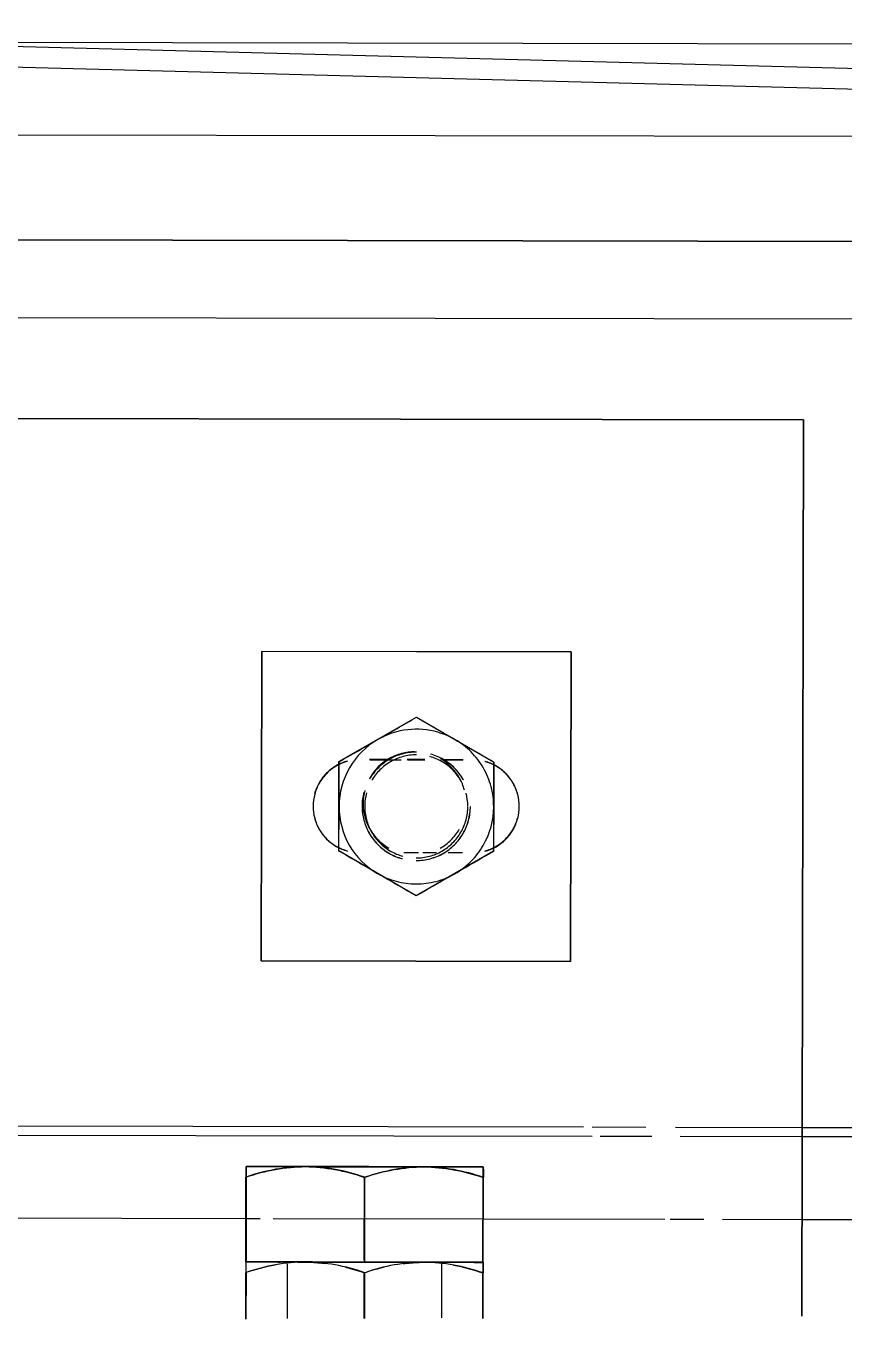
# Model space of a CAD drawing. Header units: metres. Extents: x -354 to -91, y 3 to 562.
# Drawn here: x -227.7477 to -227.589, y 509.6353 to 509.886 of the extents above; entities that cross this region are included whole.
import ezdxf

# ---------------------------------------------------------------- set-up
doc = ezdxf.new("R2010")
doc.units = ezdxf.units.M
doc.layers.add('A-GENM', color=7, linetype='Continuous', lineweight=25)

# ---------------------------------------------------------------- blocks, each defined once
blk = doc.blocks.new('T2DPAA-T2D-C3S-RW-M2D-100010_dwg-40802999-DRG-2873034 - CONSTRUCTION SEQUENCE STAGE A8')
at = {"color": 254, "lineweight": 25, "true_color": 0xd0d0d0}
for p, q in [((25.94365, -636.22733), (25.90821, -636.09301)), ((25.94661, -636.23854), (25.94405, -636.22884)), ((25.95406, -636.26675), (25.94802, -636.24388)), ((26.14293, -636.98256), (25.95406, -636.26675))]:
    blk.add_line(p, q, dxfattribs=at)
blk = doc.blocks.new('T2DPAA-T2D-PWC-RW-M2D-100010_RoadDesign_rvt-1-DRG-2873034 - CONSTRUCTION SEQUENCE STAGE A8')
at = {"color": 254, "lineweight": 25, "true_color": 0xd0d0d0, "rotation": 75.11694444444437}
blk.add_blockref('T2DPAA-T2D-C3S-RW-M2D-100010_dwg-40802999-DRG-2873034 - CONSTRUCTION SEQUENCE STAGE A8', (-1722.33704, 648.01046), dxfattribs=at)
blk = doc.blocks.new('T2D Feature Wall Adaptive V6 - 1_320 Slope-67396016-DRG-2873034 - CONSTRUCTION SEQUENCE STAGE A8')
at = {"layer": 'A-GENM', "color": 253, "true_color": 0xa3a3a3}
for p, q in [((-0.21781, 0.03065), (-0.21786, -1.03371)), ((-0.00785, -0.84868), (-0.00781, -0.10837)), ((0.01, -0.84868), (0.01, -0.10837)), ((-0.2, -1.07983), (-0.2, -0.46519)), ((-0.00785, -0.87328), (-0.00785, -0.84868)), ((0.01, -0.86411), (0.01, -0.84868)), ((0.01, -0.87426), (0.01, -0.86772)), ((0.01, -0.91052), (0.01, -0.87528)), ((-0.00785, -0.88946), (-0.00785, -0.87903)), ((-0.00786, -1.02837), (-0.00785, -0.89109)), ((0.01, -0.95128), (0.01, -0.91052)), ((0.01, -0.95652), (0.01, -0.95383)), ((0.01, -1.02837), (0.01, -0.95652))]:
    blk.add_line(p, q, dxfattribs=at)
blk = doc.blocks.new('Adaptive point Fascia Panel Bracket - Type T04-V4-DRG-2873034 - CONSTRUCTION SEQUENCE STAGE A8')
at = {"layer": 'A-GENM', "color": 253, "true_color": 0xa3a3a3}
for p, q in [((-1100.74927, 509.80961), (-1100.98079, 509.81002)), ((-1100.74924, 509.80956), (-1100.98079, 509.80997)), ((-1100.74958, 509.63588), (-1100.74927, 509.80956)), ((-1100.74924, 509.80956), (-1100.74955, 509.63588)), ((-1100.74927, 509.80961), (-1100.74924, 509.80956)), ((-1100.85443, 509.70474), (-1100.85432, 509.76473)), ((-1100.85432, 509.76473), (-1100.85443, 509.70473)), ((-1100.85432, 509.76474), (-1100.79432, 509.76464)), ((-1100.85432, 509.76474), (-1100.85432, 509.76473)), ((-1100.79432, 509.76463), (-1100.85432, 509.76473)), ((-1100.79432, 509.76463), (-1100.79443, 509.70464)), ((-1100.79443, 509.70463), (-1100.79432, 509.76463)), ((-1100.79432, 509.76464), (-1100.79432, 509.76463)), ((-1100.83936, 509.74337), (-1100.82434, 509.752)), ((-1100.82434, 509.752), (-1100.80936, 509.74331)), ((-1100.82434, 509.752), (-1100.82432, 509.75197)), ((-1100.83939, 509.72605), (-1100.83936, 509.74337)), ((-1100.83936, 509.74337), (-1100.83934, 509.74333)), ((-1100.82961, 509.74375), (-1100.83342, 509.74376)), ((-1100.83337, 509.74371), (-1100.82972, 509.7437)), ((-1100.82972, 509.7437), (-1100.82732, 509.7437)), ((-1100.82268, 509.74374), (-1100.82616, 509.74374)), ((-1100.8261, 509.74369), (-1100.8227, 509.74369)), ((-1100.8153, 509.74372), (-1100.81911, 509.74373)), ((-1100.819, 509.74368), (-1100.81535, 509.74367)), ((-1100.80936, 509.74331), (-1100.80939, 509.72599)), ((-1100.80936, 509.74331), (-1100.80934, 509.74328)), ((-1100.81566, 509.73959), (-1100.81598, 509.74016)), ((-1100.8334, 509.73034), (-1100.83308, 509.72977)), ((-1100.8244, 509.71736), (-1100.83939, 509.72605)), ((-1100.83937, 509.72601), (-1100.83939, 509.72605)), ((-1100.80939, 509.72599), (-1100.8244, 509.71736)), ((-1100.80939, 509.72599), (-1100.80937, 509.72596)), ((-1100.824, 509.72569), (-1100.82676, 509.72569)), ((-1100.82675, 509.72574), (-1100.82396, 509.72574)), ((-1100.82062, 509.72568), (-1100.82307, 509.72569)), ((-1100.82301, 509.72574), (-1100.82043, 509.72573)), ((-1100.8154, 509.72567), (-1100.81819, 509.72568)), ((-1100.81817, 509.72573), (-1100.81545, 509.72572)), ((-1100.8244, 509.71736), (-1100.82438, 509.71733)), ((-1100.79443, 509.70464), (-1100.85443, 509.70474)), ((-1100.85443, 509.70473), (-1100.85443, 509.70474)), ((-1100.85443, 509.70473), (-1100.79443, 509.70463)), ((-1100.79443, 509.70464), (-1100.79443, 509.70463)), ((-1100.85743, 509.64637), (-1100.8574, 509.66281)), ((-1100.85735, 509.66282), (-1100.85738, 509.64637)), ((-1100.83445, 509.64663), (-1100.83442, 509.66276)), ((-1100.83435, 509.64634), (-1100.83433, 509.66278)), ((-1100.81143, 509.64629), (-1100.8114, 509.66273)), ((-1100.81138, 509.64629), (-1100.81135, 509.66274)), ((-1100.85738, 509.64637), (-1100.85743, 509.64636)), ((-1100.83435, 509.64634), (-1100.85738, 509.64637)), ((-1100.85738, 509.64636), (-1100.8494, 509.64635)), ((-1100.8494, 509.64603), (-1100.84942, 509.63538)), ((-1100.84738, 509.64634), (-1100.84503, 509.64634)), ((-1100.84499, 509.64634), (-1100.84192, 509.64633)), ((-1100.84188, 509.64633), (-1100.83831, 509.64633)), ((-1100.83826, 509.64632), (-1100.83445, 509.64632)), ((-1100.81138, 509.64629), (-1100.83435, 509.64634)), ((-1100.83435, 509.64632), (-1100.83055, 509.64631)), ((-1100.83049, 509.64631), (-1100.82692, 509.64631)), ((-1100.82688, 509.64631), (-1100.82381, 509.6463)), ((-1100.82378, 509.6463), (-1100.82142, 509.6463)), ((-1100.81942, 509.63552), (-1100.8194, 509.64598)), ((-1100.8194, 509.64629), (-1100.81143, 509.64628)), ((-1100.81143, 509.64628), (-1100.81138, 509.64629)), ((-1100.85744, 509.63528), (-1100.85743, 509.64431)), ((-1100.85738, 509.64432), (-1100.8574, 509.63528)), ((-1100.83447, 509.6354), (-1100.83445, 509.64426)), ((-1100.83437, 509.6354), (-1100.83436, 509.64428)), ((-1100.81144, 509.63543), (-1100.81143, 509.64423)), ((-1100.8114, 509.63543), (-1100.81138, 509.64424))]:
    blk.add_line(p, q, dxfattribs=at)
for centre, major_axis, ratio, start_param, end_param in [((-1100.82435, 509.73464), (0.01307, 0.00736), 0.999994, 1.317596, 1.579396), ((-1100.82435, 509.73464), (0.01307, 0.00736), 0.999994, 0.532199, 1.317597), ((-1100.82435, 509.73464), (0.01307, 0.00736), 0.999994, 1.579396, 2.626594), ((-1100.82435, 509.73464), (0.01307, 0.00736), 0.999994, 0.270398, 0.532198), ((-1100.83541, 509.73476), (0.00784, 0.00442), 0.999994, 1.317595, 1.579394), ((-1100.83538, 509.73471), (0.00784, 0.00442), 0.999994, 1.317594, 1.579394), ((-1100.82469, 509.73525), (0.00871, 0.00491), 0.999994, 1.579394, 2.102993), ((-1100.82438, 509.73469), (0.00915, 0.00516), 0.999994, 1.579393, 1.841193), ((-1100.82437, 509.73468), (0.00915, 0.00516), 0.999994, 1.579394, 1.841194), ((-1100.82469, 509.73525), (0.00871, 0.00491), 0.999994, 1.317594, 1.579394), ((-1100.82438, 509.73469), (0.00915, 0.00516), 0.999994, 1.317595, 1.578848), ((-1100.82437, 509.73468), (0.00915, 0.00516), 0.999994, 1.317596, 1.579396), ((-1100.82437, 509.73468), (0.00871, 0.00491), 0.999994, 1.317597, 1.579396), ((-1100.82469, 509.73525), (0.00871, 0.00491), 0.999994, 1.055795, 1.311096), ((-1100.82438, 509.73469), (0.00915, 0.00516), 0.999994, 1.055794, 1.317084), ((-1100.82437, 509.73468), (0.00915, 0.00516), 0.999994, 1.055797, 1.317597), ((-1100.82437, 509.73468), (0.00871, 0.00491), 0.999994, 1.055799, 1.317598), ((-1100.82437, 509.73468), (0.00871, 0.00491), 0.999994, 0.532198, 0.790815), ((-1100.82437, 509.73468), (0.00915, 0.00516), 0.999994, 0.532197, 0.790965), ((-1100.82438, 509.73469), (0.00915, 0.00516), 0.999994, 0.532196, 0.790237), ((-1100.82469, 509.73525), (0.00871, 0.00491), 0.999994, 6.283183, 6.81538), ((-1100.82438, 509.73469), (0.00915, 0.00516), 0.999994, 0.270397, 0.532197), ((-1100.82437, 509.73468), (0.00915, 0.00516), 0.999994, 0.270398, 0.532197), ((-1100.82435, 509.73464), (0.01307, 0.00736), 0.999994, 0.008599, 0.270398), ((-1100.81341, 509.73472), (0.00784, 0.00442), 0.999994, 0.532199, 0.793998), ((-1100.83541, 509.73476), (0.00784, 0.00442), 0.999994, 1.841196, 2.102995), ((-1100.83538, 509.73471), (0.00784, 0.00442), 0.999994, 1.841194, 2.102993), ((-1100.83541, 509.73476), (0.00784, 0.00442), 0.999994, 1.579394, 1.841194), ((-1100.83538, 509.73471), (0.00784, 0.00442), 0.999994, 1.579394, 1.841193), ((-1100.82438, 509.73469), (0.00915, 0.00516), 0.999994, 1.841193, 2.102992), ((-1100.82437, 509.73468), (0.00915, 0.00516), 0.999994, 1.841197, 2.102997), ((-1100.82437, 509.73468), (0.00871, 0.00491), 0.999994, 1.841196, 2.102996), ((-1100.82437, 509.73468), (0.00871, 0.00491), 0.999994, 1.579397, 1.841197), ((-1100.82437, 509.73468), (0.00871, 0.00491), 0.999994, 0.270398, 0.532198), ((-1100.82437, 509.73468), (0.00871, 0.00491), 0.999994, 0.008599, 0.270399), ((-1100.82438, 509.73469), (0.00915, 0.00516), 0.999994, 0.008596, 0.270395), ((-1100.82437, 509.73468), (0.00915, 0.00516), 0.999994, 0.008598, 0.270397), ((-1100.82435, 509.73464), (0.01307, 0.00736), 0.999994, 6.029985, 6.291784), ((-1100.81338, 509.73467), (0.00784, 0.00442), 0.999994, 0.532197, 0.793996), ((-1100.81341, 509.73472), (0.00784, 0.00442), 0.999994, 0.270402, 0.532202), ((-1100.81338, 509.73467), (0.00784, 0.00442), 0.999994, 0.270395, 0.532195), ((-1100.81341, 509.73472), (0.00784, 0.00442), 0.999994, 0.008601, 0.2704), ((-1100.81338, 509.73467), (0.00784, 0.00442), 0.999994, 0.008598, 0.270397), ((-1100.83541, 509.73476), (0.00784, 0.00442), 0.999994, 2.102994, 2.364793), ((-1100.83538, 509.73471), (0.00784, 0.00442), 0.999994, 2.102994, 2.364793), ((-1100.82469, 509.73525), (0.00871, 0.00491), 0.999994, 6.029983, 6.283184), ((-1100.82437, 509.73468), (0.00871, 0.00491), 0.999994, 0, 0.008599), ((-1100.82438, 509.73469), (0.00915, 0.00516), 0.999994, 6.283184, 6.291783), ((-1100.82437, 509.73468), (0.00915, 0.00516), 0.999994, 6.283183, 6.291781), ((-1100.82435, 509.73464), (0.01307, 0.00736), 0.999994, 5.768183, 6.029983), ((-1100.81341, 509.73472), (0.00784, 0.00442), 0.999994, 0.000001, 0.0086), ((-1100.81338, 509.73467), (0.00784, 0.00442), 0.999994, 6.283183, 6.291781), ((-1100.81341, 509.73472), (0.00784, 0.00442), 0.999994, 6.029985, 6.283185), ((-1100.81338, 509.73467), (0.00784, 0.00442), 0.999994, 6.029982, 6.283183), ((-1100.83538, 509.73471), (0.00784, 0.00442), 0.999994, 2.364793, 2.626592), ((-1100.82438, 509.73469), (0.00915, 0.00516), 0.999994, 2.365697, 2.626592), ((-1100.82437, 509.73468), (0.00915, 0.00516), 0.999994, 2.364795, 2.626594), ((-1100.82469, 509.73525), (0.00871, 0.00491), 0.999994, 2.371727, 2.626594), ((-1100.82437, 509.73468), (0.00871, 0.00491), 0.999994, 2.364794, 2.626593), ((-1100.82437, 509.73468), (0.00871, 0.00491), 0.999994, 5.782626, 6.029984), ((-1100.81338, 509.73467), (0.00784, 0.00442), 0.999994, 5.768184, 6.029984), ((-1100.83538, 509.73471), (0.00784, 0.00442), 0.999994, 2.626592, 2.888391), ((-1100.82435, 509.73464), (0.01307, 0.00736), 0.999994, 2.626592, 3.673789), ((-1100.82438, 509.73469), (0.00915, 0.00516), 0.999994, 2.627497, 2.888392), ((-1100.82437, 509.73468), (0.00915, 0.00516), 0.999994, 2.626594, 2.888394), ((-1100.82469, 509.73525), (0.00871, 0.00491), 0.999994, 2.626594, 2.888393), ((-1100.82437, 509.73468), (0.00871, 0.00491), 0.999994, 2.626591, 2.88839), ((-1100.82437, 509.73468), (0.00871, 0.00491), 0.999994, 5.506384, 5.768183), ((-1100.82438, 509.73469), (0.00915, 0.00516), 0.999994, 5.506387, 5.767282), ((-1100.82437, 509.73468), (0.00915, 0.00516), 0.999994, 5.506385, 5.768184), ((-1100.82435, 509.73464), (0.01307, 0.00736), 0.999994, 5.244585, 5.768184), ((-1100.81338, 509.73467), (0.00784, 0.00442), 0.999994, 5.506384, 5.768184), ((-1100.83541, 509.73476), (0.00784, 0.00442), 0.999994, 2.888392, 3.141592), ((-1100.83538, 509.73471), (0.00784, 0.00442), 0.999994, 2.888392, 3.141592), ((-1100.82438, 509.73469), (0.00915, 0.00516), 0.999994, 2.889359, 3.141593), ((-1100.82437, 509.73468), (0.00915, 0.00516), 0.999994, 2.888394, 3.141595), ((-1100.82469, 509.73525), (0.00871, 0.00491), 0.999994, 2.888393, 3.141594), ((-1100.82437, 509.73468), (0.00871, 0.00491), 0.999994, 2.888392, 3.141593), ((-1100.82437, 509.73468), (0.00871, 0.00491), 0.999994, 5.244585, 5.506385), ((-1100.82438, 509.73469), (0.00915, 0.00516), 0.999994, 5.244586, 5.505415), ((-1100.82437, 509.73468), (0.00915, 0.00516), 0.999994, 5.244585, 5.506384), ((-1100.81341, 509.73472), (0.00784, 0.00442), 0.999994, 5.244586, 5.506385), ((-1100.81338, 509.73467), (0.00784, 0.00442), 0.999994, 5.244584, 5.506383), ((-1100.83541, 509.73476), (0.00784, 0.00442), 0.999994, 3.141593, 3.150192), ((-1100.83538, 509.73471), (0.00784, 0.00442), 0.999994, 3.141589, 3.150188), ((-1100.83541, 509.73476), (0.00784, 0.00442), 0.999994, 3.150192, 3.411992), ((-1100.83538, 509.73471), (0.00784, 0.00442), 0.999994, 3.15019, 3.411989), ((-1100.83541, 509.73476), (0.00784, 0.00442), 0.999994, 3.41199, 3.67379), ((-1100.83538, 509.73471), (0.00784, 0.00442), 0.999994, 3.41199, 3.673789), ((-1100.82438, 509.73469), (0.00915, 0.00516), 0.999994, 3.141594, 3.411992), ((-1100.82437, 509.73468), (0.00915, 0.00516), 0.999994, 3.141596, 3.150194), ((-1100.82437, 509.73468), (0.00915, 0.00516), 0.999994, 3.15019, 3.411989), ((-1100.82469, 509.73525), (0.00871, 0.00491), 0.999994, 3.141593, 3.150192), ((-1100.82469, 509.73525), (0.00871, 0.00491), 0.999994, 3.150193, 3.411992), ((-1100.82437, 509.73468), (0.00871, 0.00491), 0.999994, 3.141594, 3.150192), ((-1100.82437, 509.73468), (0.00871, 0.00491), 0.999994, 3.150192, 3.411991), ((-1100.82469, 509.73525), (0.00871, 0.00491), 0.999994, 4.982787, 5.244586), ((-1100.82437, 509.73468), (0.00871, 0.00491), 0.999994, 4.982785, 5.244585), ((-1100.82438, 509.73469), (0.00915, 0.00516), 0.999994, 4.982788, 5.244588), ((-1100.82437, 509.73468), (0.00915, 0.00516), 0.999994, 4.982785, 5.244585), ((-1100.81341, 509.73472), (0.00784, 0.00442), 0.999994, 4.720984, 4.982784), ((-1100.81341, 509.73472), (0.00784, 0.00442), 0.999994, 4.982787, 5.244587), ((-1100.81338, 509.73467), (0.00784, 0.00442), 0.999994, 4.982785, 5.244585), ((-1100.83541, 509.73476), (0.00784, 0.00442), 0.999994, 3.67379, 3.93559), ((-1100.83538, 509.73471), (0.00784, 0.00442), 0.999994, 3.673789, 3.935588), ((-1100.82438, 509.73469), (0.00915, 0.00516), 0.999994, 3.411991, 3.673791), ((-1100.82437, 509.73468), (0.00915, 0.00516), 0.999994, 3.411992, 3.673792), ((-1100.82469, 509.73525), (0.00871, 0.00491), 0.999994, 3.411992, 3.673792), ((-1100.82437, 509.73468), (0.00871, 0.00491), 0.999994, 3.411991, 3.67379), ((-1100.82437, 509.73468), (0.00871, 0.00491), 0.999994, 3.67379, 3.935589), ((-1100.82437, 509.73468), (0.00871, 0.00491), 0.999994, 4.459186, 4.720985), ((-1100.82469, 509.73525), (0.00871, 0.00491), 0.999994, 4.720988, 4.982787), ((-1100.82437, 509.73468), (0.00871, 0.00491), 0.999994, 4.720987, 4.982786), ((-1100.82438, 509.73469), (0.00915, 0.00516), 0.999994, 4.720987, 4.982786), ((-1100.82437, 509.73468), (0.00915, 0.00516), 0.999994, 4.720986, 4.982785), ((-1100.82435, 509.73464), (0.01307, 0.00736), 0.999994, 4.982785, 5.244585), ((-1100.81341, 509.73472), (0.00784, 0.00442), 0.999994, 4.459185, 4.720985), ((-1100.81338, 509.73467), (0.00784, 0.00442), 0.999994, 4.459186, 4.720985), ((-1100.81338, 509.73467), (0.00784, 0.00442), 0.999994, 4.720988, 4.982787), ((-1100.82438, 509.73469), (0.00915, 0.00516), 0.999994, 3.674338, 3.93559), ((-1100.82437, 509.73468), (0.00915, 0.00516), 0.999994, 3.67379, 3.935589), ((-1100.82437, 509.73468), (0.00871, 0.00491), 0.999994, 4.197386, 4.459185), ((-1100.82438, 509.73469), (0.00915, 0.00516), 0.999994, 4.197899, 4.459189), ((-1100.82437, 509.73468), (0.00915, 0.00516), 0.999994, 4.197389, 4.459189), ((-1100.82438, 509.73469), (0.00915, 0.00516), 0.999994, 4.459734, 4.720987), ((-1100.82437, 509.73468), (0.00915, 0.00516), 0.999994, 4.459188, 4.720987), ((-1100.82435, 509.73464), (0.01307, 0.00736), 0.999994, 4.720987, 4.982786), ((-1100.82435, 509.73464), (0.01307, 0.00736), 0.999994, 3.673789, 3.935589), ((-1100.82435, 509.73464), (0.01307, 0.00736), 0.999994, 4.459188, 4.720987), ((-1100.82435, 509.73464), (0.01307, 0.00736), 0.999994, 3.93559, 4.197389), ((-1100.82435, 509.73464), (0.01307, 0.00736), 0.999994, 4.197387, 4.459186), ((-1100.83437, 509.66483), (-0.023, 0.00004), 0.000366, 5.757818, 6.281417), ((-1100.83437, 509.66483), (-0.023, 0.00004), 0.000366, 6.282552, 6.543216), ((-1100.83437, 509.66483), (-0.023, 0.00004), 0.000366, 0.260031, 0.52183), ((-1100.83437, 509.66483), (-0.023, 0.00004), 0.000366, 0.52183, 0.78363), ((-1100.83437, 509.66483), (-0.023, 0.00004), 0.000366, 5.234219, 5.757818), ((-1100.83437, 509.66483), (-0.023, 0.00004), 0.000366, 0.78363, 1.045429), ((-1100.83437, 509.66483), (-0.023, 0.00004), 0.000366, 1.045429, 1.307228), ((-1100.83437, 509.66483), (-0.023, 0.00004), 0.000366, 4.71062, 5.234219), ((-1100.83437, 509.66483), (-0.023, 0.00004), 0.000366, 1.307228, 1.569028), ((-1100.83437, 509.66483), (-0.023, 0.00004), 0.000366, 1.569028, 1.830827), ((-1100.83437, 509.66483), (-0.023, 0.00004), 0.000366, 4.187022, 4.71062), ((-1100.83437, 509.66483), (-0.023, 0.00004), 0.000366, 1.830827, 2.092627), ((-1100.83437, 509.66483), (-0.023, 0.00004), 0.000366, 2.092627, 2.354426), ((-1100.83437, 509.66483), (-0.023, 0.00004), 0.000366, 3.925222, 4.187022), ((-1100.83437, 509.66483), (-0.023, 0.00004), 0.000366, 2.354426, 2.616225), ((-1100.83437, 509.66483), (-0.023, 0.00004), 0.000366, 3.142226, 3.925222), ((-1100.83437, 509.66483), (-0.023, 0.00004), 0.000366, 2.616225, 2.878025), ((-1100.83437, 509.66483), (-0.023, 0.00004), 0.000366, 2.878025, 3.139824), ((-1100.8344, 509.64633), (-0.023, 0.00004), 0.000366, 6.019617, 6.281417), ((-1100.8344, 509.64633), (-0.023, 0.00004), 0.000366, 6.282552, 6.543216), ((-1100.8344, 509.64633), (-0.023, 0.00004), 0.000366, 0.260031, 0.52183), ((-1100.8344, 509.64633), (-0.023, 0.00004), 0.000366, 5.757818, 6.019617), ((-1100.8344, 509.64633), (-0.023, 0.00004), 0.000366, 0.52183, 0.78363), ((-1100.8344, 509.64633), (-0.023, 0.00004), 0.000366, 5.496019, 5.757818), ((-1100.8344, 509.64633), (-0.023, 0.00004), 0.000366, 5.234219, 5.496019), ((-1100.8344, 509.64633), (-0.015, 0.00003), 0.000366, 6.019617, 6.281417), ((-1100.8344, 509.64633), (-0.015, 0.00003), 0.000366, 0, 0.52183), ((-1100.8344, 509.64633), (-0.015, 0.00003), 0.000366, 0, 0.52183), ((-1100.8344, 509.64633), (-0.015, 0.00003), 0.000366, 6.019617, 6.281417), ((-1100.8344, 509.64633), (-0.015, 0.00003), 0.000366, 5.757818, 6.019617), ((-1100.8344, 509.64633), (-0.015, 0.00003), 0.000366, 5.757818, 6.019617), ((-1100.8344, 509.64633), (-0.015, 0.00003), 0.000366, 5.496019, 5.757818), ((-1100.8344, 509.64633), (-0.015, 0.00003), 0.000366, 0.524752, 0.78363), ((-1100.8344, 509.64633), (-0.015, 0.00003), 0.000366, 0.524752, 0.78363), ((-1100.8344, 509.64633), (-0.015, 0.00003), 0.000366, 5.496019, 5.757818), ((-1100.8344, 509.64633), (-0.023, 0.00004), 0.000366, 4.97242, 5.234219), ((-1100.8344, 509.64633), (-0.023, 0.00004), 0.000366, 1.090175, 1.234927), ((-1100.8344, 509.64633), (-0.015, 0.00003), 0.000366, 5.234219, 5.496019), ((-1100.8344, 509.64633), (-0.015, 0.00003), 0.000366, 5.234219, 5.496019), ((-1100.8344, 509.64633), (-0.015, 0.00003), 0.000366, 0.786797, 1.045429), ((-1100.8344, 509.64633), (-0.015, 0.00003), 0.000366, 0.786797, 1.045429), ((-1100.8344, 509.64633), (-0.015, 0.00003), 0.000366, 4.97242, 5.234219), ((-1100.8344, 509.64633), (-0.015, 0.00003), 0.000366, 4.97242, 5.234219), ((-1100.8344, 509.64633), (-0.015, 0.00003), 0.000366, 1.048758, 1.307228), ((-1100.8344, 509.64633), (-0.015, 0.00003), 0.000366, 1.048758, 1.307228), ((-1100.8344, 509.64633), (-0.023, 0.00004), 0.000366, 4.71062, 4.97242), ((-1100.8344, 509.64633), (-0.023, 0.00004), 0.000366, 1.401167, 1.569028), ((-1100.8344, 509.64633), (-0.015, 0.00003), 0.000366, 4.71062, 4.97242), ((-1100.8344, 509.64633), (-0.015, 0.00003), 0.000366, 4.71062, 4.97242), ((-1100.8344, 509.64633), (-0.015, 0.00003), 0.000366, 1.310686, 1.569028), ((-1100.8344, 509.64633), (-0.015, 0.00003), 0.000366, 1.310686, 1.569028), ((-1100.8344, 509.64633), (-0.023, 0.00004), 0.000366, 4.448821, 4.710344), ((-1100.8344, 509.64633), (-0.015, 0.00003), 0.000366, 4.448821, 4.709241), ((-1100.8344, 509.64633), (-0.015, 0.00003), 0.000366, 4.448821, 4.709241), ((-1100.8344, 509.64633), (-0.015, 0.00003), 0.000366, 1.573985, 1.830827), ((-1100.8344, 509.64633), (-0.023, 0.00004), 0.000366, 1.572883, 1.740389), ((-1100.8344, 509.64633), (-0.015, 0.00003), 0.000366, 1.573985, 1.830827), ((-1100.8344, 509.64633), (-0.015, 0.00003), 0.000366, 4.187022, 4.448821), ((-1100.8344, 509.64633), (-0.015, 0.00003), 0.000366, 4.187022, 4.448821), ((-1100.8344, 509.64633), (-0.015, 0.00003), 0.000366, 1.834534, 2.092627), ((-1100.8344, 509.64633), (-0.015, 0.00003), 0.000366, 1.834534, 2.092627), ((-1100.8344, 509.64633), (-0.023, 0.00004), 0.000366, 4.187022, 4.448821), ((-1100.8344, 509.64633), (-0.015, 0.00003), 0.000366, 3.925222, 4.187022), ((-1100.8344, 509.64633), (-0.015, 0.00003), 0.000366, 3.925222, 4.187022), ((-1100.8344, 509.64633), (-0.015, 0.00003), 0.000366, 2.096495, 2.354426), ((-1100.8344, 509.64633), (-0.015, 0.00003), 0.000366, 2.096495, 2.354426), ((-1100.8344, 509.64633), (-0.023, 0.00004), 0.000366, 1.90673, 2.05127), ((-1100.8344, 509.64633), (-0.015, 0.00003), 0.000366, 3.663423, 3.925222), ((-1100.8344, 509.64633), (-0.015, 0.00003), 0.000366, 3.663423, 3.925222), ((-1100.8344, 509.64633), (-0.015, 0.00003), 0.000366, 2.358538, 2.616225), ((-1100.8344, 509.64633), (-0.015, 0.00003), 0.000366, 2.358538, 2.616225), ((-1100.8344, 509.64633), (-0.023, 0.00004), 0.000366, 3.925222, 4.187022), ((-1100.8344, 509.64633), (-0.015, 0.00003), 0.000366, 2.616225, 3.139824), ((-1100.8344, 509.64633), (-0.015, 0.00003), 0.000366, 2.616225, 3.139824), ((-1100.8344, 509.64633), (-0.015, 0.00003), 0.000366, 3.401623, 3.663423), ((-1100.8344, 509.64633), (-0.015, 0.00003), 0.000366, 3.401623, 3.663423), ((-1100.8344, 509.64633), (-0.015, 0.00003), 0.000366, 3.141593, 3.401623), ((-1100.8344, 509.64633), (-0.015, 0.00003), 0.000366, 3.141593, 3.401623), ((-1100.8344, 509.64633), (-0.023, 0.00004), 0.000366, 2.354426, 2.616225), ((-1100.8344, 509.64633), (-0.023, 0.00004), 0.000366, 3.663423, 3.925222), ((-1100.8344, 509.64633), (-0.023, 0.00004), 0.000366, 2.616225, 2.878025), ((-1100.8344, 509.64633), (-0.023, 0.00004), 0.000366, 3.401623, 3.663423), ((-1100.8344, 509.64633), (-0.023, 0.00004), 0.000366, 2.878025, 3.139824), ((-1100.8344, 509.64633), (-0.023, 0.00004), 0.000366, 3.142226, 3.401623)]:
    blk.add_ellipse(centre, major_axis=major_axis, ratio=ratio, start_param=start_param, end_param=end_param, dxfattribs=at)
for points in [[(-1100.82806, 509.74981), (-1100.82681, 509.75053), (-1100.82556, 509.75125), (-1100.82432, 509.75197)], [(-1100.82432, 509.75197), (-1100.82308, 509.75125), (-1100.82059, 509.7498), (-1100.81808, 509.74835), (-1100.81683, 509.74762)], [(-1100.83183, 509.74765), (-1100.83057, 509.74837), (-1100.82931, 509.74909), (-1100.82806, 509.74981)], [(-1100.83559, 509.74548), (-1100.83434, 509.7462), (-1100.83309, 509.74692), (-1100.83183, 509.74765)], [(-1100.81683, 509.74762), (-1100.81557, 509.74689), (-1100.81306, 509.74544), (-1100.81058, 509.744), (-1100.80934, 509.74328)], [(-1100.83934, 509.74333), (-1100.83809, 509.74405), (-1100.83685, 509.74476), (-1100.83559, 509.74548)], [(-1100.83935, 509.73467), (-1100.83935, 509.73612), (-1100.83934, 509.73902), (-1100.83934, 509.7419), (-1100.83934, 509.74333)], [(-1100.80934, 509.74328), (-1100.80934, 509.74185), (-1100.80934, 509.74041), (-1100.80934, 509.73896)], [(-1100.80934, 509.73896), (-1100.80934, 509.73752), (-1100.80935, 509.73607), (-1100.80935, 509.73462)], [(-1100.83937, 509.72601), (-1100.83936, 509.72744), (-1100.83936, 509.73032), (-1100.83935, 509.73321), (-1100.83935, 509.73467)], [(-1100.80935, 509.73462), (-1100.80935, 509.73316), (-1100.80936, 509.73027), (-1100.80936, 509.72739), (-1100.80937, 509.72596)], [(-1100.83187, 509.72167), (-1100.83313, 509.72239), (-1100.83564, 509.72385), (-1100.83813, 509.72529), (-1100.83937, 509.72601)], [(-1100.80937, 509.72596), (-1100.81061, 509.72524), (-1100.8131, 509.72381), (-1100.81561, 509.72236), (-1100.81687, 509.72164)], [(-1100.82438, 509.71733), (-1100.82562, 509.71804), (-1100.82811, 509.71948), (-1100.83062, 509.72094), (-1100.83187, 509.72167)], [(-1100.81687, 509.72164), (-1100.81813, 509.72091), (-1100.82065, 509.71947), (-1100.82314, 509.71804), (-1100.82438, 509.71733)], [(-1100.85738, 509.66432), (-1100.85739, 509.66398), (-1100.85739, 509.66347), (-1100.8574, 509.66281)], [(-1100.8574, 509.66281), (-1100.8555, 509.66347), (-1100.85359, 509.66397), (-1100.85167, 509.6643)], [(-1100.85737, 509.66487), (-1100.85737, 509.66484), (-1100.85738, 509.66466), (-1100.85738, 509.66432)], [(-1100.85736, 509.66432), (-1100.85736, 509.66466), (-1100.85736, 509.66485), (-1100.85737, 509.66487)], [(-1100.85735, 509.66282), (-1100.85735, 509.66348), (-1100.85735, 509.66398), (-1100.85736, 509.66432)], [(-1100.84583, 509.66485), (-1100.84777, 509.66484), (-1100.85162, 509.66448), (-1100.85545, 509.66348), (-1100.85735, 509.66282)], [(-1100.85167, 509.6643), (-1100.84976, 509.66464), (-1100.84784, 509.66482), (-1100.8459, 509.66484)], [(-1100.8459, 509.66484), (-1100.84397, 509.66481), (-1100.84205, 509.66463), (-1100.84014, 509.66428)], [(-1100.83433, 509.66278), (-1100.83623, 509.66345), (-1100.84005, 509.66446), (-1100.8439, 509.66483), (-1100.84583, 509.66485)], [(-1100.84014, 509.66428), (-1100.83822, 509.66394), (-1100.83632, 509.66343), (-1100.83442, 509.66276)], [(-1100.83442, 509.66276), (-1100.83252, 509.66342), (-1100.8306, 509.66392), (-1100.82869, 509.66426)], [(-1100.82283, 509.66481), (-1100.82476, 509.6648), (-1100.82861, 509.66444), (-1100.83243, 509.66344), (-1100.83433, 509.66278)], [(-1100.82869, 509.66426), (-1100.82677, 509.6646), (-1100.82484, 509.66478), (-1100.8229, 509.6648)], [(-1100.8229, 509.6648), (-1100.82097, 509.66477), (-1100.81904, 509.66459), (-1100.81712, 509.66424)], [(-1100.81135, 509.66274), (-1100.81325, 509.6634), (-1100.81706, 509.66442), (-1100.8209, 509.66479), (-1100.82283, 509.66481)], [(-1100.81712, 509.66424), (-1100.81521, 509.6639), (-1100.8133, 509.66339), (-1100.8114, 509.66273)], [(-1100.8114, 509.66273), (-1100.81139, 509.66339), (-1100.81139, 509.66389), (-1100.81138, 509.66424)], [(-1100.81138, 509.66424), (-1100.81138, 509.66458), (-1100.81137, 509.66476), (-1100.81137, 509.66479)], [(-1100.81137, 509.66479), (-1100.81137, 509.66476), (-1100.81136, 509.66458), (-1100.81136, 509.66424)], [(-1100.81136, 509.66424), (-1100.81135, 509.6639), (-1100.81135, 509.6634), (-1100.81135, 509.66274)], [(-1100.85741, 509.64582), (-1100.85742, 509.64548), (-1100.85742, 509.64497), (-1100.85743, 509.64431)], [(-1100.85743, 509.64431), (-1100.85553, 509.64497), (-1100.85362, 509.64547), (-1100.85171, 509.6458)], [(-1100.8574, 509.64637), (-1100.85741, 509.64634), (-1100.85741, 509.64616), (-1100.85741, 509.64582)], [(-1100.85739, 509.64582), (-1100.85739, 509.64617), (-1100.8574, 509.64635), (-1100.8574, 509.64637)], [(-1100.85738, 509.64432), (-1100.85738, 509.64498), (-1100.85739, 509.64548), (-1100.85739, 509.64582)], [(-1100.85165, 509.64582), (-1100.85357, 509.64548), (-1100.85548, 509.64498), (-1100.85738, 509.64432)], [(-1100.84587, 509.64635), (-1100.8478, 509.64634), (-1100.84973, 509.64616), (-1100.85165, 509.64582)], [(-1100.84009, 509.6458), (-1100.84201, 509.64614), (-1100.84393, 509.64633), (-1100.84587, 509.64635)], [(-1100.84498, 509.64631), (-1100.84396, 509.64627), (-1100.84294, 509.64619), (-1100.84192, 509.64605)], [(-1100.83436, 509.64428), (-1100.83626, 509.64495), (-1100.83817, 509.64545), (-1100.84009, 509.6458)], [(-1100.82287, 509.64631), (-1100.8248, 509.6463), (-1100.82864, 509.64594), (-1100.83246, 509.64494), (-1100.83436, 509.64428)], [(-1100.82688, 509.64604), (-1100.82586, 509.64616), (-1100.82485, 509.64624), (-1100.82383, 509.64628)], [(-1100.81138, 509.64424), (-1100.81328, 509.6449), (-1100.81709, 509.64592), (-1100.82094, 509.64629), (-1100.82287, 509.64631)], [(-1100.81716, 509.64574), (-1100.81524, 509.6454), (-1100.81333, 509.64489), (-1100.81143, 509.64423)], [(-1100.81143, 509.64423), (-1100.81142, 509.64489), (-1100.81142, 509.64539), (-1100.81141, 509.64574)], [(-1100.81141, 509.64574), (-1100.81141, 509.64608), (-1100.81141, 509.64626), (-1100.8114, 509.64629)], [(-1100.8114, 509.64629), (-1100.8114, 509.64626), (-1100.81139, 509.64608), (-1100.81139, 509.64574)], [(-1100.81139, 509.64574), (-1100.81139, 509.6454), (-1100.81138, 509.6449), (-1100.81138, 509.64424)], [(-1100.83807, 509.64534), (-1100.83686, 509.64504), (-1100.83566, 509.64469), (-1100.83445, 509.64426)], [(-1100.83402, 509.64441), (-1100.83287, 509.64479), (-1100.83171, 509.64512), (-1100.83055, 509.64539)]]:
    blk.add_open_spline(points, degree=3, dxfattribs=at)
blk = doc.blocks.new('Barrier-Precast-MPB-03-B - Typical-63995089-DRG-2873034 - CONSTRUCTION SEQUENCE STAGE A8')
at = {"layer": 'A-GENM', "color": 253, "true_color": 0xa3a3a3}
for p, q in [((-0.57963, 1.11607), (-0.5796, 0.08517)), ((-0.5796, 0.08517), (-0.57963, 1.11607)), ((-0.5646, 0.08506), (-0.56463, 1.11596)), ((-0.5646, 0.08506), (-0.56463, 1.11596))]:
    blk.add_line(p, q, dxfattribs=at)
blk = doc.blocks.new('SCR_SW_1 - SCR_SW_1-66993692-DRG-2873034 - CONSTRUCTION SEQUENCE STAGE A8')
at = {"layer": 'A-GENM', "color": 253, "true_color": 0xa3a3a3}
for p, q in [((1.18244, 0.35265), (0.00276, 0.38149)), ((0.00276, 0.37754), (1.18244, 0.34869))]:
    blk.add_line(p, q, dxfattribs=at)
blk = doc.blocks.new('T2DPAA-T2D-C3S-RS-M3D-100334_rvt-1-DRG-2873034 - CONSTRUCTION SEQUENCE STAGE A8')
at = {"layer": 'A-GENM', "color": 253, "lineweight": 25, "true_color": 0xa3a3a3}
for name, p, rotation in [('SCR_SW_1 - SCR_SW_1-66993692-DRG-2873034 - CONSTRUCTION SEQUENCE STAGE A8', (-1101.05952, 509.50451), 359.8981126489205), ('T2D Feature Wall Adaptive V6 - 1_320 Slope-67396016-DRG-2873034 - CONSTRUCTION SEQUENCE STAGE A8', (-1099.90083, 509.6631), 269.8981467655947), ('Barrier-Precast-MPB-03-B - Typical-63995089-DRG-2873034 - CONSTRUCTION SEQUENCE STAGE A8', (-1101.0667, 509.26517), 269.8962782569156)]:
    blk.add_blockref(name, p, dxfattribs=dict(at, rotation=rotation))
blk.add_blockref('Adaptive point Fascia Panel Bracket - Type T04-V4-DRG-2873034 - CONSTRUCTION SEQUENCE STAGE A8', (0, 0), dxfattribs=at)

msp = doc.modelspace()

# ---------------------------------------------------------------- block references
at = {"lineweight": 5}
for name in ['T2DPAA-T2D-C3S-RS-M3D-100334_rvt-1-DRG-2873034 - CONSTRUCTION SEQUENCE STAGE A8', 'T2DPAA-T2D-PWC-RW-M2D-100010_RoadDesign_rvt-1-DRG-2873034 - CONSTRUCTION SEQUENCE STAGE A8']:
    msp.add_blockref(name, (873.15239, 0), dxfattribs=at)

doc.saveas('drawing.dxf')
